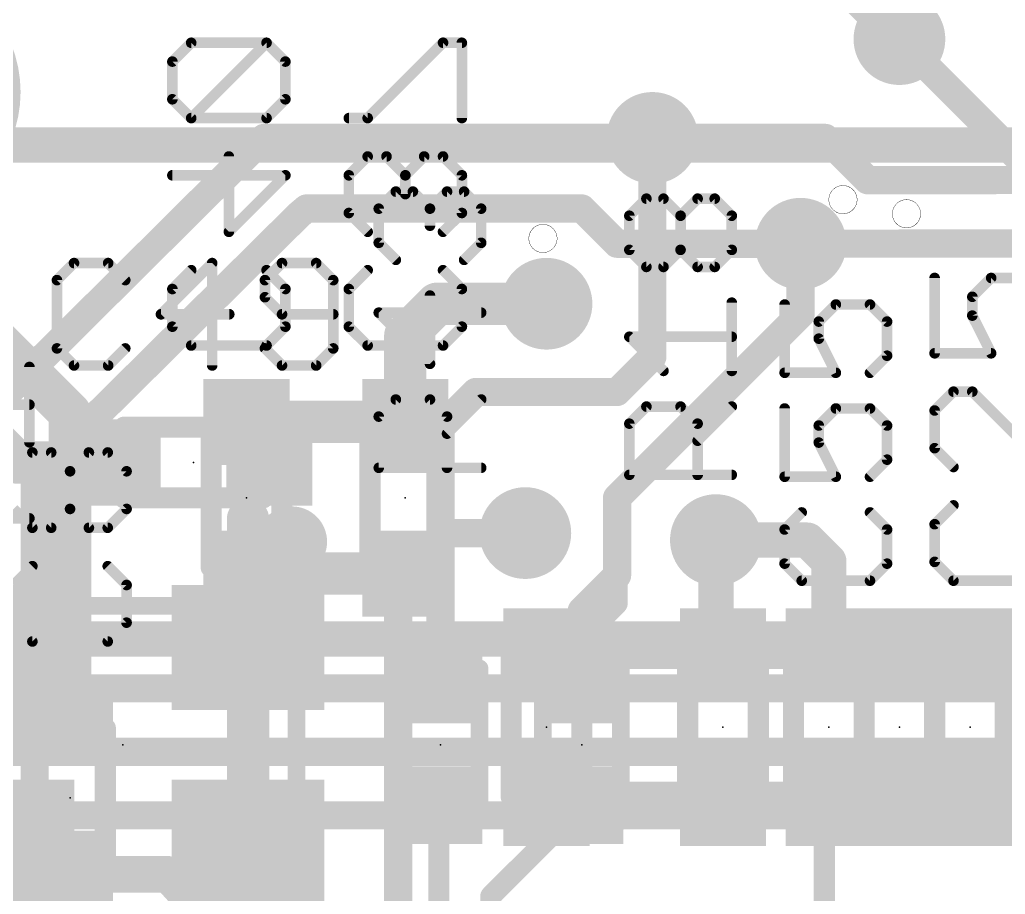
# Model space of a CAD drawing. Extents: x -18 to 144, y -21 to 125.
# Drawn here: x 51.58 to 58.67, y 77.16 to 83.45 of the extents above; entities that cross this region are included whole.
import ezdxf

# ---------------------------------------------------------------- set-up
doc = ezdxf.new("R2010")
doc.units = 0
for name, color, linetype in [('1', 251, 'CONTINUOUS'), ('114', 4, 'CONTINUOUS'), ('15', 251, 'CONTINUOUS'), ('16', 175, 'CONTINUOUS'), ('17', 1, 'CONTINUOUS'), ('18', 82, 'CONTINUOUS'), ('2', 82, 'CONTINUOUS'), ('21', 253, 'CONTINUOUS'), ('22', 251, 'CONTINUOUS'), ('23', 7, 'CONTINUOUS'), ('24', 7, 'CONTINUOUS'), ('25', 253, 'CONTINUOUS'), ('27', 251, 'CONTINUOUS'), ('28', 251, 'CONTINUOUS')]:
    doc.layers.add(name, color=color, linetype=linetype)

# ---------------------------------------------------------------- blocks, each defined once
blk = doc.blocks.new('ROUNDP')
at = {"const_width": 0.5}
blk.add_lwpolyline([(0, -0.25, 1), (0, 0.25, 1), (0, -0.25)], format="xyb", dxfattribs=at)
blk = doc.blocks.new('RECT')
blk.add_solid([(-0.5, -0.5), (0.5, -0.5), (-0.5, 0.5), (0.5, 0.5)])
blk = doc.blocks.new('ROUNDV')
at = {"const_width": 0.5}
blk.add_lwpolyline([(0, -0.25, 1), (0, 0.25, 1), (0, -0.25)], format="xyb", dxfattribs=at)

msp = doc.modelspace()

# ---------------------------------------------------------------- linework, layer by layer
at = {"layer": '1'}
for points, const_width in [([(56.134, 81.026), (56.134, 82.6008)], 0.2032), ([(57.3786, 82.6008), (56.134, 82.6008)], 0.2032), ([(57.6834, 82.296), (57.3786, 82.6008)], 0.2032), ([(74.6506, 82.3214), (57.6834, 82.296)], 0.2032), ([(74.6252, 81.8642), (57.2008, 81.8388)], 0.2032), ([(57.2008, 81.3308), (57.2008, 81.8388)], 0.2032), ([(55.88, 80.01), (57.2008, 81.3308)], 0.2032), ([(55.88, 80.772), (56.134, 81.026)], 0.2032), ([(54.864, 80.772), (54.61, 80.518)], 0.2032), ([(55.88, 80.772), (54.864, 80.772)], 0.2032), ([(51.562, 80.264), (51.2064, 80.6196)], 0.3048), ([(54.61, 78.667), (54.61, 80.518)], 0.2032), ([(52.2859, 80.264), (51.562, 80.264)], 0.3048), ([(53.224, 79.8559), (53.3781, 80.264)], 0.1524), ([(55.88, 80.01), (55.88, 79.4512)], 0.2032), ([(53.224, 78.932), (53.224, 79.8559)], 0.3048), ([(57.2516, 79.7052), (56.5912, 79.7052)], 0.254), ([(57.404, 79.5528), (57.2516, 79.7052)], 0.254), ([(57.404, 78.9051), (57.404, 79.5528)], 0.254), ([(55.88, 79.4512), (55.626, 79.1972)], 0.2032), ([(55.626, 79.1972), (55.626, 78.667)], 0.2032), ([(53.224, 78.932), (53.224, 77.532)], 0.3048), ([(58.42, 78.9051), (58.42, 78.994)], 0.254), ([(58.42, 78.9051), (57.658, 78.9051)], 0.254), ([(57.404, 78.9051), (57.658, 78.9051)], 0.2032), ([(54.61, 78.667), (54.61, 78.6416)], 0.1524), ([(58.42, 77.8129), (57.404, 77.8129)], 0.3048), ([(58.42, 77.8129), (59.055, 77.8129)], 0.3048), ([(57.372, 77.7809), (57.404, 77.8129)], 0.1524), ([(54.5974, 75.3968), (54.5973, 77.8002)], 0.1524), ([(54.5973, 77.8002), (54.6005, 77.797)], 0.1524), ([(54.6005, 77.797), (54.61, 77.797)], 0.1524), ([(54.972, 77.143), (55.626, 77.797)], 0.1524), ([(57.372, 75.3872), (57.372, 77.7809)], 0.1524), ([(53.2003, 77.5335), (53.1749, 77.5081)], 0.3048), ([(53.278, 77.532), (53.2003, 77.5335)], 0.3048), ([(53.224, 77.532), (53.278, 77.532)], 0.3048), ([(53.1749, 77.5081), (53.1749, 76.7207)], 0.3048), ([(54.972, 75.3872), (54.972, 77.143)], 0.1524)]:
    msp.add_lwpolyline(points, dxfattribs=dict(at, const_width=const_width))
for points, const_width in [([(56.1848, 82.6008, 1), (56.0832, 82.6008)], 0.1016), ([(56.134, 82.6516, 1), (56.134, 82.55)], 0.1016), ([(57.4145, 82.6367, 1), (57.3427, 82.5649)], 0.1016), ([(57.3786, 82.55, 1), (57.3786, 82.6516)], 0.1016), ([(57.6833, 82.3468, 1), (57.6835, 82.2452)], 0.1016), ([(57.6475, 82.2601, 1), (57.7193, 82.3319)], 0.1016), ([(57.2516, 81.8388, 1), (57.15, 81.8388)], 0.1016), ([(57.2007, 81.8896, 1), (57.2009, 81.788)], 0.1016), ([(57.2367, 81.2949, 1), (57.1649, 81.3667)], 0.1016), ([(57.15, 81.3308, 1), (57.2516, 81.3308)], 0.1016), ([(56.0832, 81.026, 1), (56.1848, 81.026)], 0.1016), ([(56.1699, 80.9901, 1), (56.0981, 81.0619)], 0.1016), ([(54.864, 80.8228, 1), (54.864, 80.7212)], 0.1016), ([(54.8999, 80.7361, 1), (54.8281, 80.8079)], 0.1016), ([(55.8441, 80.8079, 1), (55.9159, 80.7361)], 0.1016), ([(55.88, 80.7212, 1), (55.88, 80.8228)], 0.1016), ([(54.6608, 80.518, 1), (54.5592, 80.518)], 0.1016), ([(54.5741, 80.5539, 1), (54.6459, 80.4821)], 0.1016), ([(51.562, 80.3402, 1), (51.562, 80.1878)], 0.1524), ([(51.5081, 80.2101, 1), (51.6159, 80.3179)], 0.1524), ([(52.2859, 80.1878, 1), (52.2859, 80.3402)], 0.1524), ([(53.4137, 80.2505, 1), (53.3425, 80.2775)], 0.0762), ([(55.9308, 80.01, 1), (55.8292, 80.01)], 0.1016), ([(55.8441, 80.0459, 1), (55.9159, 79.9741)], 0.1016), ([(53.3002, 79.8559, 1), (53.1478, 79.8559)], 0.1524), ([(53.1884, 79.8694, 1), (53.2596, 79.8424)], 0.0762), ([(56.5912, 79.7687, 1), (56.5912, 79.6417)], 0.127), ([(57.2965, 79.7501, 1), (57.2067, 79.6603)], 0.127), ([(57.2516, 79.6417, 1), (57.2516, 79.7687)], 0.127), ([(57.4675, 79.5528, 1), (57.3405, 79.5528)], 0.127), ([(57.3591, 79.5079, 1), (57.4489, 79.5977)], 0.127), ([(55.9159, 79.4153, 1), (55.8441, 79.4871)], 0.1016), ([(55.8292, 79.4512, 1), (55.9308, 79.4512)], 0.1016), ([(55.6768, 79.1972, 1), (55.5752, 79.1972)], 0.1016), ([(55.5901, 79.2331, 1), (55.6619, 79.1613)], 0.1016), ([(53.3002, 78.932, 1), (53.1478, 78.932)], 0.1524), ([(58.4835, 78.994, 1), (58.3565, 78.994)], 0.127), ([(57.658, 78.9686, 1), (57.658, 78.8416)], 0.127), ([(58.42, 78.8416, 1), (58.42, 78.9686)], 0.127), ([(53.1478, 78.932, 1), (53.3002, 78.932)], 0.1524), ([(57.3405, 78.9051, 1), (57.4675, 78.9051)], 0.127), ([(57.404, 78.9559, 1), (57.404, 78.8543)], 0.1016), ([(57.658, 78.8543, 1), (57.658, 78.9559)], 0.1016), ([(58.3565, 78.9051, 1), (58.4835, 78.9051)], 0.127), ([(54.6481, 78.667, 1), (54.5719, 78.667)], 0.0762), ([(54.5592, 78.667, 1), (54.6608, 78.667)], 0.1016), ([(54.5719, 78.6416, 1), (54.6481, 78.6416)], 0.0762), ([(55.5752, 78.667, 1), (55.6768, 78.667)], 0.1016), ([(57.404, 77.8891, 1), (57.404, 77.7367)], 0.1524), ([(58.42, 77.8891, 1), (58.42, 77.7367)], 0.1524), ([(58.42, 77.7367, 1), (58.42, 77.8891)], 0.1524), ([(57.4309, 77.786, 1), (57.3771, 77.8398)], 0.0762), ([(54.6354, 77.8002, 1), (54.5592, 77.8002)], 0.0762), ([(54.6242, 77.8271, 1), (54.5704, 77.7733)], 0.0762), ([(54.6005, 77.8351, 1), (54.6005, 77.7589)], 0.0762), ([(54.5736, 77.7701, 1), (54.6274, 77.8239)], 0.0762), ([(54.61, 77.7589, 1), (54.61, 77.8351)], 0.0762), ([(55.6529, 77.7701, 1), (55.5991, 77.8239)], 0.0762), ([(57.4101, 77.7809, 1), (57.3339, 77.7809)], 0.0762), ([(57.3451, 77.8078, 1), (57.3989, 77.754)], 0.0762), ([(53.2018, 77.6097, 1), (53.1988, 77.4573)], 0.1524), ([(53.2542, 77.4796, 1), (53.1464, 77.5874)], 0.1524), ([(53.224, 77.6082, 1), (53.224, 77.4558)], 0.1524), ([(53.2765, 77.4558, 1), (53.2795, 77.6082)], 0.1524), ([(53.278, 77.4558, 1), (53.278, 77.6082)], 0.1524), ([(53.2511, 77.5081, 1), (53.0987, 77.5081)], 0.1524), ([(53.121, 77.562, 1), (53.2288, 77.4542)], 0.1524), ([(53.1478, 77.532, 1), (53.3002, 77.532)], 0.1524), ([(55.0101, 77.143, 1), (54.9339, 77.143)], 0.0762), ([(54.9451, 77.1699, 1), (54.9989, 77.1161)], 0.0762)]:
    msp.add_lwpolyline(points, format="xyb", dxfattribs=dict(at, const_width=const_width))
at = {"layer": '114', "const_width": 0.0025}
for points in [[(57.5056, 82.0547, 1), (57.5056, 82.2579, 1), (57.5056, 82.0547)], [(57.9628, 81.9531, 1), (57.9628, 82.1563, 1), (57.9628, 81.9531)], [(55.3466, 81.7753, 1), (55.3466, 81.9785, 1), (55.3466, 81.7753)]]:
    msp.add_lwpolyline(points, format="xyb", dxfattribs=at)
at = {"layer": '15'}
for points, const_width in [([(57.912, 83.312), (56.134, 85.09)], 0.254), ([(38.608, 82.55), (68.58, 82.55)], 0.254), ([(66.04, 78.994), (45.72, 78.994)], 0.254), ([(65.024, 78.6384), (45.0596, 78.6384)], 0.2032), ([(61.3156, 78.1812), (45.6184, 78.1812)], 0.2032), ([(60.452, 77.724), (46.482, 77.724)], 0.2032)]:
    msp.add_lwpolyline(points, dxfattribs=dict(at, const_width=const_width))
at = {"layer": '15', "const_width": 0.127}
msp.add_lwpolyline([(57.8671, 83.2671, 1), (57.9569, 83.3569)], format="xyb", dxfattribs=at)
at = {"layer": '16'}
for points, const_width in [([(57.912, 83.312), (60.8584, 80.3656)], 0.2032), ([(51.943, 80.6196), (51.2064, 81.3562)], 0.3048), ([(54.356, 81.1784), (54.5846, 81.407)], 0.3048), ([(54.5846, 81.407), (55.372, 81.407)], 0.3048), ([(54.356, 80.5561), (54.356, 81.1784)], 0.3048), ([(51.943, 78.3971), (51.943, 80.6196)], 0.3048), ([(53.213, 80.5561), (54.356, 80.5561)], 0.3048), ([(54.356, 79.4639), (54.6481, 79.756)], 0.2032), ([(54.6481, 79.756), (55.2196, 79.756)], 0.2032), ([(56.5912, 78.9051), (56.5912, 79.7052)], 0.254), ([(53.213, 79.4639), (54.356, 79.4639)], 0.3048), ([(54.3052, 76.7334), (54.3052, 79.4131)], 0.2032), ([(54.3052, 79.4131), (54.356, 79.4639)], 0.1524), ([(55.372, 78.9051), (56.642, 78.9051)], 0.254), ([(56.4896, 78.9051), (56.5912, 78.9051)], 0.254), ([(56.642, 78.9051), (56.5912, 78.9051)], 0.254), ([(57.912, 78.9051), (56.642, 78.9051)], 0.254), ([(59.182, 78.9051), (57.912, 78.9051)], 0.254), ([(51.943, 78.3971), (50.8, 78.3971)], 0.254), ([(55.372, 77.8129), (56.642, 77.8129)], 0.3048), ([(56.642, 77.8129), (57.912, 77.8129)], 0.3048), ([(57.912, 77.8129), (59.182, 77.8129)], 0.3048), ([(50.8, 77.3049), (51.943, 77.3049)], 0.254), ([(51.943, 77.3049), (52.6415, 77.3049)], 0.254), ([(52.6415, 77.3049), (53.1749, 76.7207)], 0.254)]:
    msp.add_lwpolyline(points, dxfattribs=dict(at, const_width=const_width))
for points, const_width in [([(57.9479, 83.3479, 1), (57.8761, 83.2761)], 0.1016), ([(54.5846, 81.4832, 1), (54.5846, 81.3308)], 0.1524), ([(54.6385, 81.3531, 1), (54.5307, 81.4609)], 0.1524), ([(55.372, 81.3308, 1), (55.372, 81.4832)], 0.1524), ([(54.4322, 81.1784, 1), (54.2798, 81.1784)], 0.1524), ([(54.3021, 81.2323, 1), (54.4099, 81.1245)], 0.1524), ([(52.0192, 80.6196, 1), (51.8668, 80.6196)], 0.1524), ([(51.8891, 80.5657, 1), (51.9969, 80.6735)], 0.1524), ([(53.213, 80.6323, 1), (53.213, 80.4799)], 0.1524), ([(54.356, 80.4799, 1), (54.356, 80.6323)], 0.1524), ([(54.2798, 80.5561, 1), (54.4322, 80.5561)], 0.1524), ([(54.6481, 79.8068, 1), (54.6481, 79.7052)], 0.1016), ([(54.684, 79.7201, 1), (54.6122, 79.7919)], 0.1016), ([(55.2196, 79.7052, 1), (55.2196, 79.8068)], 0.1016), ([(56.6547, 79.7052, 1), (56.5277, 79.7052)], 0.127), ([(53.213, 79.5401, 1), (53.213, 79.3877)], 0.1524), ([(54.356, 79.3877, 1), (54.356, 79.5401)], 0.1524), ([(54.356, 79.4131, 1), (54.2544, 79.4131)], 0.1016), ([(54.3201, 79.4998, 1), (54.3919, 79.428)], 0.1016), ([(54.3829, 79.437, 1), (54.3291, 79.4908)], 0.0762), ([(54.2783, 79.44, 1), (54.3321, 79.3862)], 0.0762), ([(55.372, 78.9686, 1), (55.372, 78.8416)], 0.127), ([(56.4896, 78.9686, 1), (56.4896, 78.8416)], 0.127), ([(56.5912, 78.9686, 1), (56.5912, 78.8416)], 0.127), ([(56.642, 78.9686, 1), (56.642, 78.8416)], 0.127), ([(56.5912, 78.8416, 1), (56.5912, 78.9686)], 0.127), ([(56.642, 78.8416, 1), (56.642, 78.9686)], 0.127), ([(56.642, 78.8416, 1), (56.642, 78.9686)], 0.127), ([(57.912, 78.9686, 1), (57.912, 78.8416)], 0.127), ([(57.912, 78.8416, 1), (57.912, 78.9686)], 0.127), ([(56.5277, 78.9051, 1), (56.6547, 78.9051)], 0.127), ([(51.943, 78.3336, 1), (51.943, 78.4606)], 0.127), ([(51.8668, 78.3971, 1), (52.0192, 78.3971)], 0.1524), ([(55.372, 77.8891, 1), (55.372, 77.7367)], 0.1524), ([(56.642, 77.8891, 1), (56.642, 77.7367)], 0.1524), ([(56.642, 77.7367, 1), (56.642, 77.8891)], 0.1524), ([(57.912, 77.8891, 1), (57.912, 77.7367)], 0.1524), ([(57.912, 77.7367, 1), (57.912, 77.8891)], 0.1524), ([(51.943, 77.3684, 1), (51.943, 77.2414)], 0.127), ([(51.943, 77.2414, 1), (51.943, 77.3684)], 0.127), ([(52.6884, 77.3477, 1), (52.5946, 77.2621)], 0.127), ([(52.6415, 77.2414, 1), (52.6415, 77.3684)], 0.127)]:
    msp.add_lwpolyline(points, format="xyb", dxfattribs=dict(at, const_width=const_width))
at = {"layer": '2', "const_width": 0.2032}
for points in [[(51.2572, 80.5307), (53.34, 82.6008)], [(56.134, 82.6008), (53.34, 82.6008)], [(51.689, 80.1624), (53.5899, 82.0462)], [(53.6448, 82.0928), (53.5899, 82.0462)], [(55.626, 82.0928), (53.6448, 82.0928)], [(55.88, 81.8388), (55.626, 82.0928)], [(57.2008, 81.8388), (55.88, 81.8388)], [(51.689, 76.0222), (51.689, 80.1624)]]:
    msp.add_lwpolyline(points, dxfattribs=at)
at = {"layer": '2', "const_width": 0.1016}
for points in [[(53.34, 82.6516, 1), (53.34, 82.55)], [(53.3758, 82.5648, 1), (53.3042, 82.6368)], [(56.134, 82.55, 1), (56.134, 82.6516)], [(53.557, 82.0849, 1), (53.6228, 82.0074)], [(53.6256, 82.0101, 1), (53.5541, 82.0822)], [(53.6448, 82.1436, 1), (53.6448, 82.042)], [(53.6777, 82.0541, 1), (53.612, 82.1315)], [(55.6619, 82.1287, 1), (55.5901, 82.0569)], [(55.626, 82.042, 1), (55.626, 82.1436)], [(55.88, 81.8896, 1), (55.88, 81.788)], [(55.8441, 81.8029, 1), (55.9159, 81.8747)], [(57.2008, 81.788, 1), (57.2008, 81.8896)], [(51.7398, 80.1624, 1), (51.6382, 80.1624)], [(51.6532, 80.1985, 1), (51.7248, 80.1263)]]:
    msp.add_lwpolyline(points, format="xyb", dxfattribs=at)
at = {"layer": '21'}
for points, const_width in [([(53.332, 80.518), (52.332, 80.518)], 0.1524), ([(52.332, 80.01), (53.332, 80.01)], 0.1524), ([(55.88, 80.01), (55.88, 79.248)], 0.1524), ([(55.88, 79.248), (55.7276, 79.0956)], 0.1524), ([(51.074, 79.232), (53.574, 79.232)], 0.127), ([(53.574, 79.232), (53.574, 77.232)], 0.127), ([(57.15, 78.859), (57.15, 77.859)], 0.1524), ([(57.658, 77.859), (57.658, 78.859)], 0.1524), ([(58.166, 78.859), (58.166, 77.859)], 0.1524), ([(58.674, 77.859), (58.674, 78.859)], 0.1524), ([(54.33, 78.782), (54.33, 77.682)], 0.127), ([(54.89, 78.782), (54.89, 77.682)], 0.127), ([(55.346, 78.782), (55.346, 77.682)], 0.127), ([(55.906, 78.782), (55.906, 77.682)], 0.127), ([(53.574, 77.232), (51.074, 77.232)], 0.127)]:
    msp.add_lwpolyline(points, dxfattribs=dict(at, const_width=const_width))
for points, const_width in [([(52.332, 80.5561, 1), (52.332, 80.4799)], 0.0762), ([(53.332, 80.4799, 1), (53.332, 80.5561)], 0.0762), ([(52.332, 80.0481, 1), (52.332, 79.9719)], 0.0762), ([(53.332, 79.9719, 1), (53.332, 80.0481)], 0.0762), ([(55.9181, 80.01, 1), (55.8419, 80.01)], 0.0762), ([(53.539, 79.567, 1), (53.539, 79.821, 1), (53.539, 79.567)], 0.254), ([(55.9069, 79.2211, 1), (55.8531, 79.2749)], 0.0762), ([(53.6058, 79.232, 1), (53.5423, 79.232)], 0.0635), ([(53.574, 79.2002, 1), (53.574, 79.2638)], 0.0635), ([(55.8419, 79.248, 1), (55.9181, 79.248)], 0.0762), ([(55.7007, 79.1225, 1), (55.7545, 79.0687)], 0.0762), ([(57.1881, 78.859, 1), (57.1119, 78.859)], 0.0762), ([(57.6961, 78.859, 1), (57.6199, 78.859)], 0.0762), ([(58.2041, 78.859, 1), (58.1279, 78.859)], 0.0762), ([(58.7121, 78.859, 1), (58.6359, 78.859)], 0.0762), ([(54.3618, 78.782, 1), (54.2983, 78.782)], 0.0635), ([(54.9218, 78.782, 1), (54.8582, 78.782)], 0.0635), ([(55.3778, 78.782, 1), (55.3143, 78.782)], 0.0635), ([(55.9378, 78.782, 1), (55.8743, 78.782)], 0.0635), ([(57.1119, 77.859, 1), (57.1881, 77.859)], 0.0762), ([(57.6199, 77.859, 1), (57.6961, 77.859)], 0.0762), ([(58.1279, 77.859, 1), (58.2041, 77.859)], 0.0762), ([(58.6359, 77.859, 1), (58.7121, 77.859)], 0.0762), ([(54.2983, 77.682, 1), (54.3618, 77.682)], 0.0635), ([(54.8582, 77.682, 1), (54.9218, 77.682)], 0.0635), ([(55.3143, 77.682, 1), (55.3778, 77.682)], 0.0635), ([(55.8743, 77.682, 1), (55.9378, 77.682)], 0.0635), ([(53.5423, 77.232, 1), (53.6058, 77.232)], 0.0635), ([(53.574, 77.2002, 1), (53.574, 77.2638)], 0.0635)]:
    msp.add_lwpolyline(points, format="xyb", dxfattribs=dict(at, const_width=const_width))
at = {"layer": '22', "const_width": 0.1524}
for points in [[(52.959, 79.51), (52.959, 80.51)], [(53.467, 80.51), (53.467, 79.51)], [(54.102, 79.51), (54.102, 80.51)], [(54.61, 80.51), (54.61, 79.51)], [(55.118, 77.859), (55.118, 78.859)], [(55.626, 78.859), (55.626, 77.859)], [(56.388, 77.859), (56.388, 78.859)], [(56.896, 78.859), (56.896, 77.859)], [(57.658, 77.859), (57.658, 78.859)], [(58.166, 78.859), (58.166, 77.859)], [(51.689, 77.351), (51.689, 78.351)], [(52.197, 78.351), (52.197, 77.351)]]:
    msp.add_lwpolyline(points, dxfattribs=at)
at = {"layer": '22', "const_width": 0.0762}
for points in [[(52.9971, 80.51, 1), (52.9209, 80.51)], [(53.5051, 80.51, 1), (53.4289, 80.51)], [(54.1401, 80.51, 1), (54.0639, 80.51)], [(54.6481, 80.51, 1), (54.5719, 80.51)], [(52.9209, 79.51, 1), (52.9971, 79.51)], [(53.4289, 79.51, 1), (53.5051, 79.51)], [(54.0639, 79.51, 1), (54.1401, 79.51)], [(54.5719, 79.51, 1), (54.6481, 79.51)], [(55.1561, 78.859, 1), (55.0799, 78.859)], [(55.6641, 78.859, 1), (55.5879, 78.859)], [(56.4261, 78.859, 1), (56.3499, 78.859)], [(56.9341, 78.859, 1), (56.8579, 78.859)], [(57.6961, 78.859, 1), (57.6199, 78.859)], [(58.2041, 78.859, 1), (58.1279, 78.859)], [(51.7271, 78.351, 1), (51.6509, 78.351)], [(52.2351, 78.351, 1), (52.1589, 78.351)], [(55.0799, 77.859, 1), (55.1561, 77.859)], [(55.5879, 77.859, 1), (55.6641, 77.859)], [(56.3499, 77.859, 1), (56.4261, 77.859)], [(56.8579, 77.859, 1), (56.9341, 77.859)], [(57.6199, 77.859, 1), (57.6961, 77.859)], [(58.1279, 77.859, 1), (58.2041, 77.859)], [(51.6509, 77.351, 1), (51.7271, 77.351)], [(52.1589, 77.351, 1), (52.2351, 77.351)]]:
    msp.add_lwpolyline(points, format="xyb", dxfattribs=at)
at = {"layer": '23'}
for p in [(52.832, 80.264), (57.404, 78.359), (58.42, 78.359), (52.324, 78.232), (54.61, 78.232), (55.626, 78.232)]:
    msp.add_point(p, dxfattribs=at)
at = {"layer": '24'}
for p in [(53.213, 80.01), (54.356, 80.01), (55.372, 78.359), (56.642, 78.359), (57.912, 78.359), (51.943, 77.851)]:
    msp.add_point(p, dxfattribs=at)
at = {"layer": '25', "const_width": 0.0762}
for points in [[(54.1649, 82.0913), (54.2877, 82.2142)], [(54.2877, 82.2142), (54.4106, 82.2142)], [(54.4106, 82.2142), (54.5335, 82.0913)], [(54.5335, 82.0913), (54.6564, 82.2142)], [(54.6564, 82.2142), (54.7792, 82.2142)], [(54.7792, 82.2142), (54.9021, 82.0913)], [(55.9683, 82.0405), (56.0911, 82.1634)], [(56.0911, 82.1634), (56.214, 82.1634)], [(56.214, 82.1634), (56.3369, 82.0405)], [(56.3369, 82.0405), (56.4598, 82.1634)], [(56.4598, 82.1634), (56.5826, 82.1634)], [(56.5826, 82.1634), (56.7055, 82.0405)], [(54.1649, 81.8456), (54.1649, 82.0913)], [(54.5335, 82.0913), (54.5335, 81.9685)], [(54.9021, 82.0913), (54.9021, 81.8456)], [(55.9683, 81.7948), (55.9683, 82.0405)], [(56.3369, 81.7948), (56.3369, 82.0405)], [(56.7055, 82.0405), (56.7055, 81.7948)], [(54.2877, 81.7227), (54.1649, 81.8456)], [(54.9021, 81.8456), (54.7792, 81.7227)], [(56.0911, 81.6719), (55.9683, 81.7948)], [(56.3369, 81.7948), (56.214, 81.6719)], [(56.4598, 81.6719), (56.3369, 81.7948)], [(56.7055, 81.7948), (56.5826, 81.6719)], [(56.214, 81.6719), (56.0911, 81.6719)], [(56.5826, 81.6719), (56.4598, 81.6719)], [(54.5335, 80.9743), (54.5335, 81.4658)], [(56.7055, 80.9235), (56.7055, 81.415)], [(54.9021, 81.3429), (54.1649, 81.3429)], [(54.1649, 81.3429), (54.5335, 80.9743)], [(56.214, 80.9235), (55.9683, 81.1693)], [(55.9683, 81.1693), (56.7055, 81.1693)], [(51.6509, 80.4095), (51.6509, 80.9518)], [(50.8374, 80.6806), (51.6509, 80.6806)], [(54.1649, 80.5945), (54.2877, 80.7174)], [(54.2877, 80.7174), (54.5335, 80.7174)], [(54.5335, 80.7174), (54.6564, 80.5945)], [(54.6564, 80.4716), (54.9021, 80.7174)], [(55.9683, 80.5437), (56.0911, 80.6666)], [(56.0911, 80.6666), (56.3369, 80.6666)], [(56.3369, 80.6666), (56.4598, 80.5437)], [(56.4598, 80.4208), (56.7055, 80.6666)], [(54.1649, 80.2259), (54.1649, 80.5945)], [(54.6564, 80.5945), (54.6564, 80.2259)], [(55.9683, 80.1751), (55.9683, 80.5437)], [(56.4598, 80.5437), (56.4598, 80.1751)], [(54.9021, 80.2259), (54.1649, 80.2259)], [(56.7055, 80.1751), (55.9683, 80.1751)], [(51.2442, 79.8621), (51.6509, 79.8621)]]:
    msp.add_lwpolyline(points, dxfattribs=at)
at = {"layer": '25', "const_width": 0.0381}
for points in [[(54.2877, 82.2333, 1), (54.2877, 82.1952)], [(54.3012, 82.2007, 1), (54.2743, 82.2277)], [(54.4241, 82.2277, 1), (54.3971, 82.2007)], [(54.4106, 82.1952, 1), (54.4106, 82.2333)], [(54.6564, 82.2333, 1), (54.6564, 82.1952)], [(54.6698, 82.2007, 1), (54.6429, 82.2277)], [(54.7927, 82.2277, 1), (54.7658, 82.2007)], [(54.7792, 82.1952, 1), (54.7792, 82.2333)], [(56.0911, 82.1825, 1), (56.0911, 82.1444)], [(56.1046, 82.1499, 1), (56.0777, 82.1769)], [(56.2275, 82.1769, 1), (56.2005, 82.1499)], [(56.214, 82.1444, 1), (56.214, 82.1825)], [(56.4598, 82.1825, 1), (56.4598, 82.1444)], [(56.4732, 82.1499, 1), (56.4463, 82.1769)], [(56.5961, 82.1769, 1), (56.5692, 82.1499)], [(56.5826, 82.1444, 1), (56.5826, 82.1825)], [(54.1839, 82.0913, 1), (54.1458, 82.0913)], [(54.1514, 82.1048, 1), (54.1783, 82.0779)], [(54.5525, 82.0913, 1), (54.5144, 82.0913)], [(54.52, 82.1048, 1), (54.547, 82.0779)], [(54.52, 82.0779, 1), (54.547, 82.1048)], [(54.9212, 82.0913, 1), (54.8831, 82.0913)], [(54.8886, 82.0779, 1), (54.9156, 82.1048)], [(55.9873, 82.0405, 1), (55.9492, 82.0405)], [(55.9548, 82.054, 1), (55.9817, 82.0271)], [(56.3559, 82.0405, 1), (56.3178, 82.0405)], [(56.3234, 82.054, 1), (56.3504, 82.0271)], [(56.3234, 82.0271, 1), (56.3504, 82.054)], [(56.7246, 82.0405, 1), (56.6865, 82.0405)], [(56.692, 82.0271, 1), (56.719, 82.054)], [(54.5144, 81.9685, 1), (54.5525, 81.9685)], [(54.1783, 81.8591, 1), (54.1514, 81.8321)], [(54.1458, 81.8456, 1), (54.1839, 81.8456)], [(54.8831, 81.8456, 1), (54.9212, 81.8456)], [(54.9156, 81.8321, 1), (54.8886, 81.8591)], [(55.9817, 81.8083, 1), (55.9548, 81.7813)], [(55.9492, 81.7948, 1), (55.9873, 81.7948)], [(56.3178, 81.7948, 1), (56.3559, 81.7948)], [(56.3504, 81.8083, 1), (56.3234, 81.7813)], [(56.3504, 81.7813, 1), (56.3234, 81.8083)], [(56.6865, 81.7948, 1), (56.7246, 81.7948)], [(56.719, 81.7813, 1), (56.692, 81.8083)], [(54.2743, 81.7093, 1), (54.3012, 81.7362)], [(54.7658, 81.7362, 1), (54.7927, 81.7093)], [(56.0911, 81.691, 1), (56.0911, 81.6529)], [(56.214, 81.6529, 1), (56.214, 81.691)], [(56.4598, 81.691, 1), (56.4598, 81.6529)], [(56.5826, 81.6529, 1), (56.5826, 81.691)], [(56.0777, 81.6585, 1), (56.1046, 81.6854)], [(56.2005, 81.6854, 1), (56.2275, 81.6585)], [(56.4463, 81.6585, 1), (56.4732, 81.6854)], [(56.5692, 81.6854, 1), (56.5961, 81.6585)], [(54.5525, 81.4658, 1), (54.5144, 81.4658)], [(56.7246, 81.415, 1), (56.6865, 81.415)], [(54.1649, 81.362, 1), (54.1649, 81.3239)], [(54.1783, 81.3564, 1), (54.1514, 81.3295)], [(54.9021, 81.3239, 1), (54.9021, 81.362)], [(55.9817, 81.1827, 1), (55.9548, 81.1558)], [(55.9683, 81.1883, 1), (55.9683, 81.1502)], [(56.7055, 81.1502, 1), (56.7055, 81.1883)], [(54.52, 80.9608, 1), (54.547, 80.9878)], [(51.67, 80.9518, 1), (51.6319, 80.9518)], [(54.5144, 80.9743, 1), (54.5525, 80.9743)], [(56.2005, 80.91, 1), (56.2275, 80.937)], [(56.6865, 80.9235, 1), (56.7246, 80.9235)], [(51.6509, 80.6616, 1), (51.6509, 80.6997)], [(54.2877, 80.7364, 1), (54.2877, 80.6983)], [(54.3012, 80.7039, 1), (54.2743, 80.7309)], [(54.547, 80.7309, 1), (54.52, 80.7039)], [(54.5335, 80.6983, 1), (54.5335, 80.7364)], [(54.9156, 80.7039, 1), (54.8886, 80.7309)], [(56.0911, 80.6856, 1), (56.0911, 80.6475)], [(56.1046, 80.6531, 1), (56.0777, 80.6801)], [(56.3504, 80.6801, 1), (56.3234, 80.6531)], [(56.3369, 80.6475, 1), (56.3369, 80.6856)], [(56.719, 80.6531, 1), (56.692, 80.6801)], [(54.1514, 80.608, 1), (54.1783, 80.581)], [(54.1839, 80.5945, 1), (54.1458, 80.5945)], [(54.6754, 80.5945, 1), (54.6373, 80.5945)], [(54.6429, 80.581, 1), (54.6698, 80.608)], [(55.9873, 80.5437, 1), (55.9492, 80.5437)], [(55.9548, 80.5572, 1), (55.9817, 80.5302)], [(56.4788, 80.5437, 1), (56.4407, 80.5437)], [(56.4463, 80.5302, 1), (56.4732, 80.5572)], [(54.6429, 80.4851, 1), (54.6698, 80.4582)], [(56.4463, 80.4343, 1), (56.4732, 80.4074)], [(51.6319, 80.4095, 1), (51.67, 80.4095)], [(54.1649, 80.245, 1), (54.1649, 80.2069)], [(54.1458, 80.2259, 1), (54.1839, 80.2259)], [(54.6373, 80.2259, 1), (54.6754, 80.2259)], [(54.9021, 80.2069, 1), (54.9021, 80.245)], [(55.9492, 80.1751, 1), (55.9873, 80.1751)], [(55.9683, 80.1941, 1), (55.9683, 80.1561)], [(56.4407, 80.1751, 1), (56.4788, 80.1751)], [(56.7055, 80.1561, 1), (56.7055, 80.1941)], [(51.6509, 79.843, 1), (51.6509, 79.8811)]]:
    msp.add_lwpolyline(points, format="xyb", dxfattribs=at)
at = {"layer": '27', "const_width": 0.0762}
for points in [[(51.9719, 81.6997), (51.8491, 81.5769)], [(52.2177, 81.6997), (51.9719, 81.6997)], [(52.3406, 81.5769), (52.2177, 81.6997)], [(52.9661, 81.6997), (52.5975, 81.3311)], [(52.9661, 80.9625), (52.9661, 81.6997)], [(53.4688, 81.6997), (53.3459, 81.5769)], [(53.7145, 81.6997), (53.4688, 81.6997)], [(53.8374, 81.5769), (53.7145, 81.6997)], [(51.8491, 81.5769), (51.8491, 81.0854)], [(53.3459, 81.5769), (53.3459, 81.454)], [(53.8374, 81.0854), (53.8374, 81.5769)], [(58.1653, 81.5926), (58.1653, 81.0503)], [(58.4365, 81.457), (58.5721, 81.5926)], [(58.5721, 81.5926), (58.8432, 81.5926)], [(53.3459, 81.454), (53.4688, 81.3311)], [(57.0859, 81.4014), (57.0859, 80.9099)], [(57.3316, 81.2785), (57.4545, 81.4014)], [(57.4545, 81.4014), (57.7002, 81.4014)], [(57.7002, 81.4014), (57.8231, 81.2785)], [(58.4365, 81.3214), (58.4365, 81.457)], [(52.5975, 81.3311), (53.089, 81.3311)], [(53.4688, 81.3311), (53.8374, 81.3311)], [(58.5721, 81.0503), (58.4365, 81.3214)], [(57.3316, 81.1557), (57.3316, 81.2785)], [(57.8231, 81.2785), (57.8231, 81.0328)], [(57.4545, 80.9099), (57.3316, 81.1557)], [(51.8491, 81.0854), (51.9719, 80.9625)], [(52.2177, 80.9625), (52.3406, 81.0854)], [(53.3459, 81.0854), (53.4688, 80.9625)], [(53.7145, 80.9625), (53.8374, 81.0854)], [(57.8231, 81.0328), (57.7002, 80.9099)], [(58.1653, 81.0503), (58.5721, 81.0503)], [(51.9719, 80.9625), (52.2177, 80.9625)], [(53.4688, 80.9625), (53.7145, 80.9625)], [(57.0859, 80.9099), (57.4545, 80.9099)], [(58.3009, 80.774), (58.1653, 80.6384)], [(58.4365, 80.774), (58.3009, 80.774)], [(58.9788, 80.2317), (58.4365, 80.774)], [(57.0859, 80.653), (57.0859, 80.1615)], [(57.3316, 80.5301), (57.4545, 80.653)], [(57.4545, 80.653), (57.7002, 80.653)], [(57.7002, 80.653), (57.8231, 80.5301)], [(58.1653, 80.6384), (58.1653, 80.3673)], [(57.3316, 80.4073), (57.3316, 80.5301)], [(57.8231, 80.5301), (57.8231, 80.2844)], [(57.4545, 80.1615), (57.3316, 80.4073)], [(58.1653, 80.3673), (58.3009, 80.2317)], [(57.8231, 80.2844), (57.7002, 80.1615)], [(57.0859, 80.1615), (57.4545, 80.1615)], [(57.2087, 79.9046), (57.0859, 79.7817)], [(57.8231, 79.7817), (57.7002, 79.9046)], [(58.3009, 79.9554), (58.1653, 79.8198)], [(57.0859, 79.7817), (57.0859, 79.536)], [(57.8231, 79.536), (57.8231, 79.7817)], [(58.1653, 79.8198), (58.1653, 79.5487)], [(58.1653, 79.5487), (58.3009, 79.4131)], [(57.0859, 79.536), (57.2087, 79.4131)], [(57.7002, 79.4131), (57.8231, 79.536)], [(57.2087, 79.4131), (57.7002, 79.4131)], [(58.3009, 79.4131), (58.8432, 79.4131)]]:
    msp.add_lwpolyline(points, dxfattribs=at)
at = {"layer": '27', "const_width": 0.0381}
for points in [[(51.9719, 81.7188, 1), (51.9719, 81.6807)], [(51.9854, 81.6863, 1), (51.9585, 81.7132)], [(52.2312, 81.7132, 1), (52.2042, 81.6863)], [(52.2177, 81.6807, 1), (52.2177, 81.7188)], [(52.9852, 81.6997, 1), (52.9471, 81.6997)], [(52.9796, 81.6863, 1), (52.9526, 81.7132)], [(53.4688, 81.7188, 1), (53.4688, 81.6807)], [(53.4822, 81.6863, 1), (53.4553, 81.7132)], [(53.728, 81.7132, 1), (53.7011, 81.6863)], [(53.7145, 81.6807, 1), (53.7145, 81.7188)], [(51.8681, 81.5769, 1), (51.83, 81.5769)], [(51.8356, 81.5903, 1), (51.8625, 81.5634)], [(52.3271, 81.5634, 1), (52.354, 81.5903)], [(53.3324, 81.5903, 1), (53.3594, 81.5634)], [(53.365, 81.5769, 1), (53.3269, 81.5769)], [(53.8564, 81.5769, 1), (53.8183, 81.5769)], [(53.8239, 81.5634, 1), (53.8509, 81.5903)], [(58.1844, 81.5926, 1), (58.1463, 81.5926)], [(58.5721, 81.6116, 1), (58.5721, 81.5735)], [(58.5855, 81.5791, 1), (58.5586, 81.6061)], [(53.3594, 81.4675, 1), (53.3324, 81.4405)], [(53.3269, 81.454, 1), (53.365, 81.454)], [(57.1049, 81.4014, 1), (57.0668, 81.4014)], [(57.4545, 81.4205, 1), (57.4545, 81.3824)], [(57.468, 81.3879, 1), (57.441, 81.4149)], [(57.7137, 81.4149, 1), (57.6868, 81.3879)], [(57.7002, 81.3824, 1), (57.7002, 81.4205)], [(58.423, 81.4705, 1), (58.4499, 81.4435)], [(58.4555, 81.457, 1), (58.4174, 81.457)], [(52.5975, 81.3502, 1), (52.5975, 81.3121)], [(52.584, 81.3446, 1), (52.611, 81.3176)], [(53.089, 81.3121, 1), (53.089, 81.3502)], [(53.4688, 81.3502, 1), (53.4688, 81.3121)], [(53.4553, 81.3176, 1), (53.4822, 81.3446)], [(53.8374, 81.3121, 1), (53.8374, 81.3502)], [(58.4535, 81.3299, 1), (58.4194, 81.3129)], [(57.3181, 81.292, 1), (57.3451, 81.2651)], [(57.3507, 81.2785, 1), (57.3126, 81.2785)], [(57.8422, 81.2785, 1), (57.8041, 81.2785)], [(57.8096, 81.2651, 1), (57.8366, 81.292)], [(58.4174, 81.3214, 1), (58.4555, 81.3214)], [(57.3487, 81.1642, 1), (57.3146, 81.1472)], [(57.3126, 81.1557, 1), (57.3507, 81.1557)], [(51.83, 81.0854, 1), (51.8681, 81.0854)], [(51.8625, 81.0988, 1), (51.8356, 81.0719)], [(52.354, 81.0719, 1), (52.3271, 81.0988)], [(53.3594, 81.0988, 1), (53.3324, 81.0719)], [(53.8183, 81.0854, 1), (53.8564, 81.0854)], [(53.8509, 81.0719, 1), (53.8239, 81.0988)], [(57.8366, 81.0193, 1), (57.8096, 81.0463)], [(58.1653, 81.0693, 1), (58.1653, 81.0312)], [(58.555, 81.0417, 1), (58.5891, 81.0588)], [(58.5721, 81.0312, 1), (58.5721, 81.0693)], [(51.9719, 80.9815, 1), (51.9719, 80.9435)], [(52.2177, 80.9435, 1), (52.2177, 80.9815)], [(53.4688, 80.9815, 1), (53.4688, 80.9435)], [(53.7145, 80.9435, 1), (53.7145, 80.9815)], [(57.8041, 81.0328, 1), (57.8422, 81.0328)], [(58.1463, 81.0503, 1), (58.1844, 81.0503)], [(51.9585, 80.949, 1), (51.9854, 80.976)], [(52.2042, 80.976, 1), (52.2312, 80.949)], [(52.9471, 80.9625, 1), (52.9852, 80.9625)], [(53.4553, 80.949, 1), (53.4822, 80.976)], [(53.7011, 80.976, 1), (53.728, 80.949)], [(57.0859, 80.929, 1), (57.0859, 80.8909)], [(57.0668, 80.9099, 1), (57.1049, 80.9099)], [(57.4374, 80.9014, 1), (57.4715, 80.9185)], [(57.4545, 80.8909, 1), (57.4545, 80.929)], [(57.6868, 80.9234, 1), (57.7137, 80.8965)], [(58.3009, 80.7931, 1), (58.3009, 80.755)], [(58.3144, 80.7605, 1), (58.2874, 80.7875)], [(58.4499, 80.7875, 1), (58.423, 80.7605)], [(58.4365, 80.755, 1), (58.4365, 80.7931)], [(57.1049, 80.653, 1), (57.0668, 80.653)], [(57.4545, 80.672, 1), (57.4545, 80.634)], [(57.468, 80.6395, 1), (57.441, 80.6665)], [(57.7137, 80.6665, 1), (57.6868, 80.6395)], [(57.7002, 80.634, 1), (57.7002, 80.672)], [(58.1844, 80.6384, 1), (58.1463, 80.6384)], [(58.1518, 80.6519, 1), (58.1788, 80.625)], [(57.3181, 80.5436, 1), (57.3451, 80.5167)], [(57.3507, 80.5301, 1), (57.3126, 80.5301)], [(57.8422, 80.5301, 1), (57.8041, 80.5301)], [(57.8096, 80.5167, 1), (57.8366, 80.5436)], [(57.3487, 80.4158, 1), (57.3146, 80.3987)], [(57.3126, 80.4073, 1), (57.3507, 80.4073)], [(58.1788, 80.3807, 1), (58.1518, 80.3538)], [(58.1463, 80.3673, 1), (58.1844, 80.3673)], [(57.8041, 80.2844, 1), (57.8422, 80.2844)], [(57.8366, 80.2709, 1), (57.8096, 80.2979)], [(58.2874, 80.2182, 1), (58.3144, 80.2451)], [(57.0859, 80.1806, 1), (57.0859, 80.1425)], [(57.0668, 80.1615, 1), (57.1049, 80.1615)], [(57.4374, 80.153, 1), (57.4715, 80.17)], [(57.4545, 80.1425, 1), (57.4545, 80.1806)], [(57.6868, 80.175, 1), (57.7137, 80.148)], [(57.2222, 79.8911, 1), (57.1953, 79.9181)], [(57.7137, 79.9181, 1), (57.6868, 79.8911)], [(58.3144, 79.942, 1), (58.2874, 79.9689)], [(57.0724, 79.7952, 1), (57.0993, 79.7682)], [(57.1049, 79.7817, 1), (57.0668, 79.7817)], [(57.8422, 79.7817, 1), (57.8041, 79.7817)], [(57.8096, 79.7682, 1), (57.8366, 79.7952)], [(58.1844, 79.8198, 1), (58.1463, 79.8198)], [(58.1518, 79.8333, 1), (58.1788, 79.8064)], [(58.1788, 79.5622, 1), (58.1518, 79.5352)], [(57.0993, 79.5494, 1), (57.0724, 79.5225)], [(57.0668, 79.536, 1), (57.1049, 79.536)], [(57.8041, 79.536, 1), (57.8422, 79.536)], [(57.8366, 79.5225, 1), (57.8096, 79.5494)], [(58.1463, 79.5487, 1), (58.1844, 79.5487)], [(57.2087, 79.4321, 1), (57.2087, 79.3941)], [(57.1953, 79.3996, 1), (57.2222, 79.4266)], [(57.6868, 79.4266, 1), (57.7137, 79.3996)], [(57.7002, 79.3941, 1), (57.7002, 79.4321)], [(58.3009, 79.4321, 1), (58.3009, 79.3941)], [(58.2874, 79.3996, 1), (58.3144, 79.4266)]]:
    msp.add_lwpolyline(points, format="xyb", dxfattribs=at)
at = {"layer": '28', "const_width": 0.0762}
for points in [[(52.8152, 83.2857), (52.6796, 83.1501)], [(53.3575, 83.2857), (52.8152, 83.2857)], [(52.8152, 82.7434), (53.3575, 83.2857)], [(53.4931, 83.1501), (53.3575, 83.2857)], [(54.6275, 83.2857), (54.0852, 82.7434)], [(54.7631, 83.2857), (54.6275, 83.2857)], [(54.7631, 82.7434), (54.7631, 83.2857)], [(52.6796, 83.1501), (52.6796, 82.879)], [(53.4931, 82.879), (53.4931, 83.1501)], [(52.6796, 82.879), (52.8152, 82.7434)], [(53.3575, 82.7434), (53.4931, 82.879)], [(52.8152, 82.7434), (53.3575, 82.7434)], [(54.0852, 82.7434), (53.9496, 82.7434)], [(53.0863, 81.9248), (53.0863, 82.4671)], [(54.0852, 82.4671), (53.9496, 82.3316)], [(54.2208, 82.4671), (54.0852, 82.4671)], [(54.3563, 82.3316), (54.2208, 82.4671)], [(54.4919, 82.4671), (54.3563, 82.3316)], [(54.6275, 82.4671), (54.4919, 82.4671)], [(54.7631, 82.3316), (54.6275, 82.4671)], [(52.6796, 82.3316), (53.4931, 82.3316)], [(53.4931, 82.3316), (53.0863, 81.9248)], [(53.9496, 82.3316), (53.9496, 82.0604)], [(54.3563, 82.3316), (54.3563, 82.196)], [(54.7631, 82.0604), (54.7631, 82.3316)], [(53.9496, 82.0604), (54.0852, 81.9248)], [(54.6275, 81.9248), (54.7631, 82.0604)], [(52.6796, 81.513), (52.8152, 81.6486)], [(53.3575, 81.6486), (53.4931, 81.513)], [(53.9496, 81.513), (54.0852, 81.6486)], [(54.6275, 81.6486), (54.7631, 81.513)], [(52.6796, 81.2418), (52.6796, 81.513)], [(53.4931, 81.513), (53.4931, 81.2418)], [(53.9496, 81.2418), (53.9496, 81.513)], [(54.7631, 81.513), (54.7631, 81.2418)], [(52.8152, 81.1062), (52.6796, 81.2418)], [(53.4931, 81.2418), (53.3575, 81.1062)], [(54.0852, 81.1062), (53.9496, 81.2418)], [(54.7631, 81.2418), (54.6275, 81.1062)], [(53.3575, 81.1062), (52.8152, 81.1062)], [(54.6275, 81.1062), (54.0852, 81.1062)], [(51.6722, 80.3364), (51.5366, 80.2008)], [(51.8078, 80.3364), (51.6722, 80.3364)], [(51.9433, 80.2008), (51.8078, 80.3364)], [(52.0789, 80.3364), (51.9433, 80.2008)], [(52.2145, 80.3364), (52.0789, 80.3364)], [(52.3501, 80.2008), (52.2145, 80.3364)], [(51.9433, 79.9297), (51.9433, 80.2008)], [(52.3501, 79.9297), (52.3501, 80.2008)], [(51.5366, 79.9297), (51.6722, 79.7941)], [(51.8078, 79.7941), (51.9433, 79.9297)], [(51.9433, 79.9297), (52.0789, 79.7941)], [(52.2145, 79.7941), (52.3501, 79.9297)], [(51.6722, 79.7941), (51.8078, 79.7941)], [(52.0789, 79.7941), (52.2145, 79.7941)], [(51.5366, 79.3823), (51.6722, 79.5179)], [(52.2145, 79.5179), (52.3501, 79.3823)], [(52.3501, 79.3823), (52.3501, 79.1111)], [(51.6722, 78.9755), (51.5366, 79.1111)], [(52.3501, 79.1111), (52.2145, 78.9755)], [(52.2145, 78.9755), (51.6722, 78.9755)]]:
    msp.add_lwpolyline(points, dxfattribs=at)
at = {"layer": '28', "const_width": 0.0381}
for points in [[(52.8152, 83.3048, 1), (52.8152, 83.2667)], [(52.8287, 83.2722, 1), (52.8017, 83.2992)], [(53.371, 83.2992, 1), (53.344, 83.2722)], [(53.371, 83.2722, 1), (53.344, 83.2992)], [(53.3575, 83.2667, 1), (53.3575, 83.3048)], [(54.6275, 83.3048, 1), (54.6275, 83.2667)], [(54.641, 83.2722, 1), (54.614, 83.2992)], [(54.7821, 83.2857, 1), (54.744, 83.2857)], [(54.7631, 83.2667, 1), (54.7631, 83.3048)], [(52.6661, 83.1636, 1), (52.6931, 83.1367)], [(52.6987, 83.1501, 1), (52.6606, 83.1501)], [(53.5121, 83.1501, 1), (53.474, 83.1501)], [(53.4796, 83.1367, 1), (53.5066, 83.1636)], [(52.6931, 82.8924, 1), (52.6661, 82.8655)], [(53.5066, 82.8655, 1), (53.4796, 82.8924)], [(52.6606, 82.879, 1), (52.6987, 82.879)], [(53.474, 82.879, 1), (53.5121, 82.879)], [(52.8152, 82.7624, 1), (52.8152, 82.7243)], [(52.8017, 82.7569, 1), (52.8287, 82.7299)], [(52.8017, 82.7299, 1), (52.8287, 82.7569)], [(53.344, 82.7569, 1), (53.371, 82.7299)], [(53.3575, 82.7243, 1), (53.3575, 82.7624)], [(53.9496, 82.7624, 1), (53.9496, 82.7243)], [(54.0717, 82.7569, 1), (54.0987, 82.7299)], [(54.0852, 82.7243, 1), (54.0852, 82.7624)], [(54.744, 82.7434, 1), (54.7821, 82.7434)], [(53.1054, 82.4671, 1), (53.0673, 82.4671)], [(54.0852, 82.4862, 1), (54.0852, 82.4481)], [(54.0987, 82.4537, 1), (54.0717, 82.4806)], [(54.2342, 82.4806, 1), (54.2073, 82.4537)], [(54.2208, 82.4481, 1), (54.2208, 82.4862)], [(54.4919, 82.4862, 1), (54.4919, 82.4481)], [(54.5054, 82.4537, 1), (54.4785, 82.4806)], [(54.641, 82.4806, 1), (54.614, 82.4537)], [(54.6275, 82.4481, 1), (54.6275, 82.4862)], [(52.6796, 82.3506, 1), (52.6796, 82.3125)], [(53.5066, 82.3181, 1), (53.4796, 82.345)], [(53.4931, 82.3125, 1), (53.4931, 82.3506)], [(53.9687, 82.3316, 1), (53.9306, 82.3316)], [(53.9361, 82.345, 1), (53.9631, 82.3181)], [(54.3754, 82.3316, 1), (54.3373, 82.3316)], [(54.3429, 82.345, 1), (54.3698, 82.3181)], [(54.3429, 82.3181, 1), (54.3698, 82.345)], [(54.7821, 82.3316, 1), (54.744, 82.3316)], [(54.7496, 82.3181, 1), (54.7766, 82.345)], [(54.3373, 82.196, 1), (54.3754, 82.196)], [(53.9631, 82.0739, 1), (53.9361, 82.0469)], [(53.9306, 82.0604, 1), (53.9687, 82.0604)], [(54.744, 82.0604, 1), (54.7821, 82.0604)], [(54.7766, 82.0469, 1), (54.7496, 82.0739)], [(53.0729, 81.9383, 1), (53.0998, 81.9113)], [(53.0673, 81.9248, 1), (53.1054, 81.9248)], [(54.0717, 81.9113, 1), (54.0987, 81.9383)], [(54.614, 81.9383, 1), (54.641, 81.9113)], [(52.8287, 81.6351, 1), (52.8017, 81.662)], [(53.371, 81.662, 1), (53.344, 81.6351)], [(54.0987, 81.6351, 1), (54.0717, 81.662)], [(54.641, 81.662, 1), (54.614, 81.6351)], [(52.6661, 81.5264, 1), (52.6931, 81.4995)], [(52.6987, 81.513, 1), (52.6606, 81.513)], [(53.5121, 81.513, 1), (53.474, 81.513)], [(53.4796, 81.4995, 1), (53.5066, 81.5264)], [(53.9687, 81.513, 1), (53.9306, 81.513)], [(53.9361, 81.5264, 1), (53.9631, 81.4995)], [(54.7821, 81.513, 1), (54.744, 81.513)], [(54.7496, 81.4995, 1), (54.7766, 81.5264)], [(52.6931, 81.2553, 1), (52.6661, 81.2283)], [(52.6606, 81.2418, 1), (52.6987, 81.2418)], [(53.474, 81.2418, 1), (53.5121, 81.2418)], [(53.5066, 81.2283, 1), (53.4796, 81.2553)], [(53.9631, 81.2553, 1), (53.9361, 81.2283)], [(53.9306, 81.2418, 1), (53.9687, 81.2418)], [(54.744, 81.2418, 1), (54.7821, 81.2418)], [(54.7766, 81.2283, 1), (54.7496, 81.2553)], [(52.8152, 81.1253, 1), (52.8152, 81.0872)], [(53.3575, 81.0872, 1), (53.3575, 81.1253)], [(54.0852, 81.1253, 1), (54.0852, 81.0872)], [(54.6275, 81.0872, 1), (54.6275, 81.1253)], [(52.8017, 81.0928, 1), (52.8287, 81.1197)], [(53.344, 81.1197, 1), (53.371, 81.0928)], [(54.0717, 81.0928, 1), (54.0987, 81.1197)], [(54.614, 81.1197, 1), (54.641, 81.0928)], [(51.6722, 80.3555, 1), (51.6722, 80.3174)], [(51.6857, 80.323, 1), (51.6587, 80.3499)], [(51.8212, 80.3499, 1), (51.7943, 80.323)], [(51.8078, 80.3174, 1), (51.8078, 80.3555)], [(52.0789, 80.3555, 1), (52.0789, 80.3174)], [(52.0924, 80.323, 1), (52.0655, 80.3499)], [(52.228, 80.3499, 1), (52.201, 80.323)], [(52.2145, 80.3174, 1), (52.2145, 80.3555)], [(51.9624, 80.2008, 1), (51.9243, 80.2008)], [(51.9299, 80.2143, 1), (51.9568, 80.1874)], [(51.9299, 80.1874, 1), (51.9568, 80.2143)], [(52.3691, 80.2008, 1), (52.331, 80.2008)], [(52.3366, 80.1874, 1), (52.3636, 80.2143)], [(51.9568, 79.9432, 1), (51.9299, 79.9162)], [(51.9243, 79.9297, 1), (51.9624, 79.9297)], [(51.9568, 79.9162, 1), (51.9299, 79.9432)], [(52.331, 79.9297, 1), (52.3691, 79.9297)], [(52.3636, 79.9162, 1), (52.3366, 79.9432)], [(51.6722, 79.8131, 1), (51.6722, 79.7751)], [(51.6587, 79.7806, 1), (51.6857, 79.8076)], [(51.7943, 79.8076, 1), (51.8212, 79.7806)], [(51.8078, 79.7751, 1), (51.8078, 79.8131)], [(52.0789, 79.8131, 1), (52.0789, 79.7751)], [(52.0655, 79.7806, 1), (52.0924, 79.8076)], [(52.201, 79.8076, 1), (52.228, 79.7806)], [(52.2145, 79.7751, 1), (52.2145, 79.8131)], [(51.6857, 79.5044, 1), (51.6587, 79.5313)], [(52.228, 79.5313, 1), (52.201, 79.5044)], [(52.3691, 79.3823, 1), (52.331, 79.3823)], [(52.3366, 79.3688, 1), (52.3636, 79.3957)], [(52.331, 79.1111, 1), (52.3691, 79.1111)], [(52.3636, 79.0976, 1), (52.3366, 79.1246)], [(51.6722, 78.9946, 1), (51.6722, 78.9565)], [(52.2145, 78.9565, 1), (52.2145, 78.9946)], [(51.6587, 78.9621, 1), (51.6857, 78.989)], [(52.201, 78.989, 1), (52.228, 78.9621)]]:
    msp.add_lwpolyline(points, format="xyb", dxfattribs=at)

# ---------------------------------------------------------------- block references
at = {"layer": '1'}
for p, xscale, yscale, rotation in [((52.2859, 80.264), 0.62, 0.62, 180), ((53.3781, 80.264), 0.62, 0.62, 180), ((57.404, 78.9051), 0.62, 0.62, 90), ((58.42, 78.9051), 0.62, 0.62, 90), ((54.61, 78.667), 0.56, 0.6, 90), ((55.626, 78.667), 0.56, 0.6, 90), ((57.404, 77.8129), 0.62, 0.62, 90), ((58.42, 77.8129), 0.62, 0.62, 90), ((54.61, 77.797), 0.56, 0.6, 90), ((55.626, 77.797), 0.56, 0.6, 90)]:
    msp.add_blockref('RECT', p, dxfattribs=dict(at, xscale=xscale, yscale=yscale, rotation=rotation))
at = {"layer": '1', "xscale": 1.1, "yscale": 0.9}
for p in [(51.424, 78.932), (53.224, 78.932), (51.424, 77.532), (53.224, 77.532)]:
    msp.add_blockref('RECT', p, dxfattribs=at)
at = {"layer": '16', "xscale": 0.62, "yscale": 0.62, "rotation": 90}
for p in [(53.213, 80.5561), (54.356, 80.5561), (53.213, 79.4639), (54.356, 79.4639), (55.372, 78.9051), (56.642, 78.9051), (57.912, 78.9051), (51.943, 78.3971), (55.372, 77.8129), (56.642, 77.8129), (57.912, 77.8129), (51.943, 77.3049)]:
    msp.add_blockref('RECT', p, dxfattribs=at)
at = {"layer": '17', "xscale": 1.8288, "yscale": 1.8288}
msp.add_blockref('ROUNDP', (50.673, 82.931), dxfattribs=at)
msp.add_blockref('ROUNDP', (50.673, 82.931), dxfattribs=at)
at = {"layer": '18', "xscale": 0.6604, "yscale": 0.6604}
for p in [(57.912, 83.312), (57.912, 83.312), (57.912, 83.312), (57.912, 83.312), (56.134, 82.6008), (56.134, 82.6008), (56.134, 82.6008), (56.134, 82.6008), (57.2008, 81.8388), (57.2008, 81.8388), (57.2008, 81.8388), (57.2008, 81.8388), (55.372, 81.407), (55.372, 81.407), (55.372, 81.407), (55.372, 81.407), (55.2196, 79.756), (55.2196, 79.756), (55.2196, 79.756), (55.2196, 79.756), (56.5912, 79.7052), (56.5912, 79.7052), (56.5912, 79.7052), (56.5912, 79.7052)]:
    msp.add_blockref('ROUNDV', p, dxfattribs=at)

doc.saveas('drawing.dxf')
